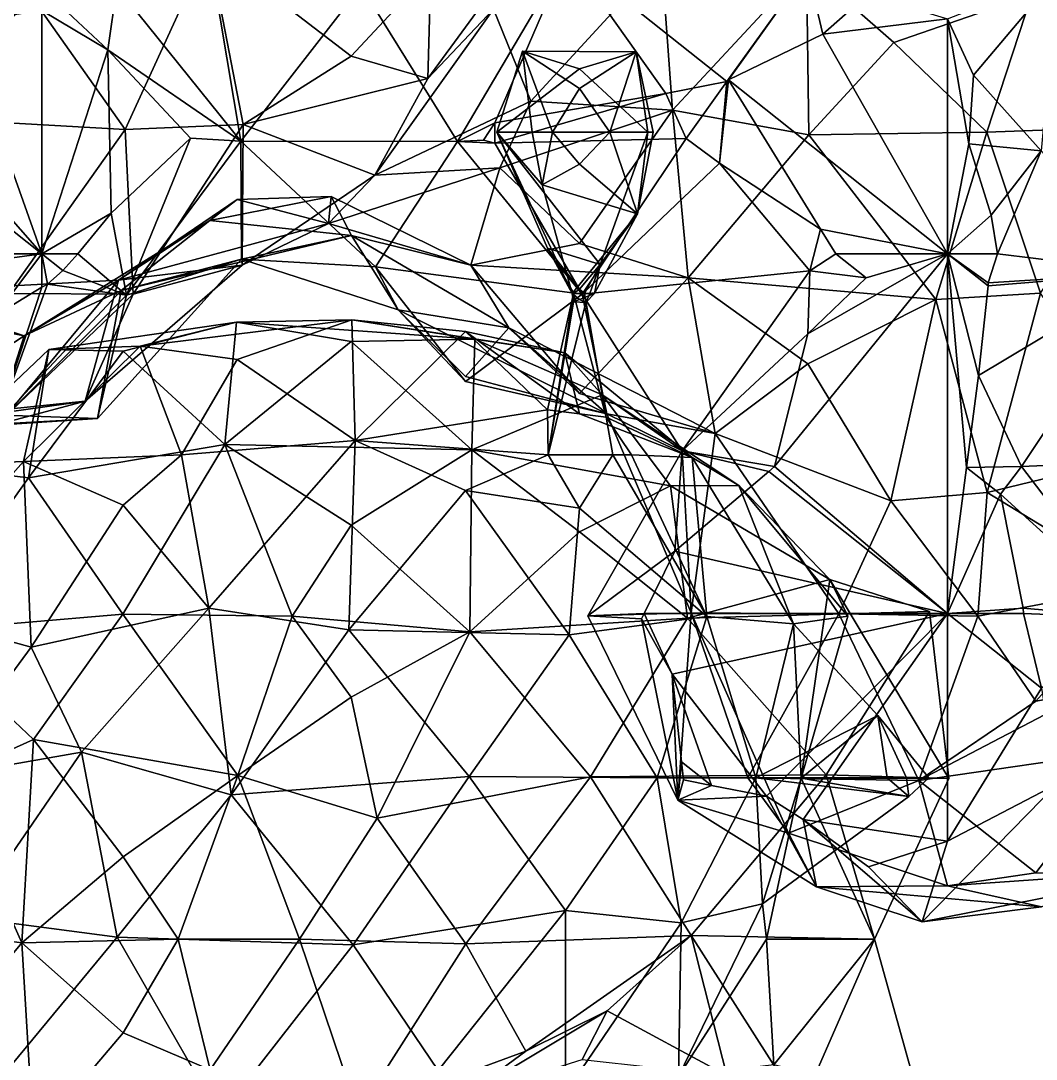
# Model space of a CAD drawing. Extents: x 290034 to 295698, y 4553723 to 4561693.
# Drawn here: x 294167.7 to 294279.8, y 4558982.8 to 4559097.4 of the extents above; entities that cross this region are included whole.
import ezdxf

# ---------------------------------------------------------------- set-up
doc = ezdxf.new("R2010")
doc.units = 0
doc.layers.add('Au_ppm_Pref_-_0_2', color=7, linetype='CONTINUOUS')

msp = doc.modelspace()

# ---------------------------------------------------------------- linework, layer by layer
at = {"layer": 'Au_ppm_Pref_-_0_2'}
for points in [[(294188.13, 4559106.89, 1907.71), (294191.96, 4559084.08, 1912.99), (294178.27, 4559101.13, 1912.19)], [(294191.96, 4559084.08, 1912.99), (294188.13, 4559106.89, 1907.71), (294205.26, 4559101.19, 1912.03)], [(294188.41, 4559105.53, 1871.77), (294169.02, 4559099.8, 1868.6), (294179.2, 4559085.39, 1870.85)], [(294188.41, 4559105.53, 1871.77), (294179.2, 4559085.39, 1870.85), (294192.22, 4559085.93, 1877.27)], [(294188.41, 4559105.53, 1871.77), (294192.22, 4559085.93, 1877.27), (294204.16, 4559093.47, 1873.68)], [(294188.41, 4559105.53, 1871.77), (294204.16, 4559093.47, 1873.68), (294212.95, 4559102.92, 1872.69)], [(294205.26, 4559101.19, 1912.03), (294228.04, 4559104.67, 1913.92), (294215.9, 4559084.05, 1913.99)], [(294220, 4559086.11, 1914.11), (294215.9, 4559084.05, 1913.99), (294228.04, 4559104.67, 1913.92)], [(294223.98, 4559088.5, 1883.17), (294238.41, 4559104.2, 1883.26), (294219.86, 4559098.66, 1879.88)], [(294220, 4559086.11, 1914.11), (294228.04, 4559104.67, 1913.92), (294238.89, 4559089.35, 1914.8)], [(294223.98, 4559088.5, 1883.17), (294239.61, 4559087.53, 1889.76), (294238.41, 4559104.2, 1883.26)], [(294238.89, 4559089.35, 1914.8), (294228.04, 4559104.67, 1913.92), (294245.61, 4559090.69, 1915.05)], [(294228.04, 4559104.67, 1913.92), (294254.55, 4559103.09, 1915.08), (294245.61, 4559090.69, 1915.05)], [(294254.42, 4559103.44, 1889.26), (294238.41, 4559104.2, 1883.26), (294239.61, 4559087.53, 1889.76)], [(294204.16, 4559093.47, 1873.68), (294212.59, 4559091, 1876.83), (294212.95, 4559102.92, 1872.69)], [(294212.59, 4559091, 1876.83), (294219.86, 4559098.66, 1879.88), (294221.34, 4559102.92, 1876.83)], [(294221.34, 4559102.92, 1876.83), (294212.95, 4559102.92, 1872.69), (294212.59, 4559091, 1876.83)], [(294254.42, 4559103.44, 1889.26), (294239.61, 4559087.53, 1889.76), (294254.69, 4559084.78, 1895.45)], [(294254.55, 4559103.09, 1915.08), (294245.81, 4559090.85, 1915.05), (294245.61, 4559090.69, 1915.05)], [(294254.55, 4559103.09, 1915.08), (294256.23, 4559095.9, 1915.62), (294245.81, 4559090.85, 1915.05)], [(294254.42, 4559103.44, 1889.26), (294264.08, 4559094.98, 1893.45), (294279.32, 4559100.27, 1891.27)], [(294254.42, 4559103.44, 1889.26), (294254.69, 4559084.78, 1895.45), (294264.08, 4559094.98, 1893.45)], [(294261.15, 4559100.28, 1915.91), (294256.23, 4559095.9, 1915.62), (294254.55, 4559103.09, 1915.08)], [(294279.32, 4559100.27, 1891.27), (294292.51, 4559085.75, 1890.81), (294299.9, 4559102.92, 1891.09)], [(294272.85, 4559091.37, 1916.55), (294270, 4559097.61, 1916.31), (294282.12, 4559102.35, 1914.28)], [(294280.33, 4559083.04, 1916.39), (294272.85, 4559091.37, 1916.55), (294282.12, 4559102.35, 1914.28)], [(294178.27, 4559101.13, 1912.19), (294177.26, 4559094.16, 1914.27), (294172.31, 4559098.82, 1914.24)], [(294177.26, 4559094.16, 1914.27), (294178.27, 4559101.13, 1912.19), (294191.96, 4559084.08, 1912.99)], [(294215.9, 4559084.05, 1913.99), (294191.96, 4559084.08, 1912.99), (294205.26, 4559101.19, 1912.03)], [(294153.89, 4559086.83, 1870.82), (294179.2, 4559085.39, 1870.85), (294169.02, 4559099.8, 1868.6)], [(294153.89, 4559086.83, 1870.82), (294169.02, 4559099.8, 1868.6), (294155.78, 4559098.82, 1864.43)], [(294270, 4559097.61, 1916.31), (294256.23, 4559095.9, 1915.62), (294261.15, 4559100.28, 1915.91)], [(294264.08, 4559094.98, 1893.45), (294274.33, 4559085.1, 1892.09), (294279.32, 4559100.27, 1891.27)], [(294279.32, 4559100.27, 1891.27), (294274.33, 4559085.1, 1892.09), (294292.51, 4559085.75, 1890.81)], [(294153.69, 4559098.07, 1912.33), (294170, 4559098.51, 1914.28), (294160.9, 4559097.19, 1914.57)], [(294170, 4559071.65, 1914.98), (294160.9, 4559097.19, 1914.57), (294170, 4559098.51, 1914.28)], [(294172.31, 4559098.82, 1914.24), (294177.26, 4559094.16, 1914.27), (294170, 4559098.51, 1914.28)], [(294177.26, 4559094.16, 1914.27), (294170, 4559071.65, 1914.98), (294170, 4559098.51, 1914.28)], [(294223.98, 4559088.5, 1883.17), (294219.86, 4559098.66, 1879.88), (294206.74, 4559080.33, 1882.33)], [(294219.86, 4559098.66, 1879.88), (294212.59, 4559091, 1876.83), (294206.74, 4559080.33, 1882.33)], [(294170, 4559071.65, 1914.98), (294153.71, 4559090.16, 1914.96), (294160.9, 4559097.19, 1914.57)], [(294270, 4559097.61, 1916.31), (294270, 4559071.65, 1916), (294256.23, 4559095.9, 1915.62)], [(294272.85, 4559091.37, 1916.55), (294272.36, 4559083.8, 1916.4), (294270, 4559097.61, 1916.31)], [(294272.36, 4559083.8, 1916.4), (294270, 4559071.65, 1916), (294270, 4559097.61, 1916.31)], [(294138.24, 4559096.86, 1915.22), (294170, 4559071.65, 1914.98), (294139.08, 4559071.65, 1916.28)], [(294170, 4559071.65, 1914.98), (294138.24, 4559096.86, 1915.22), (294153.71, 4559090.16, 1914.96)], [(294256.23, 4559095.9, 1915.62), (294270, 4559071.65, 1916), (294245.81, 4559090.85, 1915.05)], [(294254.69, 4559084.78, 1895.45), (294274.33, 4559085.1, 1892.09), (294264.08, 4559094.98, 1893.45)], [(294177.26, 4559094.16, 1914.27), (294177.63, 4559076.13, 1914.74), (294170, 4559071.65, 1914.98)], [(294177.26, 4559094.16, 1914.27), (294186.4, 4559084.44, 1914.37), (294177.63, 4559076.13, 1914.74)], [(294191.96, 4559084.08, 1912.99), (294186.4, 4559084.44, 1914.37), (294177.26, 4559094.16, 1914.27)], [(294223.06, 4559094.01, 1823.37), (294220.21, 4559085.1, 1819.06), (294229.36, 4559092.06, 1821.05)], [(294223.06, 4559094.01, 1823.37), (294224.14, 4559085.1, 1823.37), (294220.21, 4559085.1, 1819.06)], [(294223.06, 4559094.01, 1823.37), (294229.36, 4559089.91, 1824.98), (294226.37, 4559085.1, 1824.78)], [(294224.14, 4559085.1, 1823.37), (294223.06, 4559094.01, 1823.37), (294226.37, 4559085.1, 1824.78)], [(294223.06, 4559094.01, 1823.37), (294235.62, 4559093.94, 1823.37), (294229.36, 4559089.91, 1824.98)], [(294235.62, 4559093.94, 1823.37), (294223.06, 4559094.01, 1823.37), (294229.36, 4559092.06, 1821.05)], [(294232.7, 4559085.1, 1824.94), (294229.36, 4559089.91, 1824.98), (294235.62, 4559093.94, 1823.37)], [(294236.91, 4559085.1, 1819.82), (294235.62, 4559093.94, 1823.37), (294229.36, 4559092.06, 1821.05)], [(294232.7, 4559085.1, 1824.94), (294235.62, 4559093.94, 1823.37), (294237.49, 4559085.1, 1823.37)], [(294236.91, 4559085.1, 1819.82), (294237.49, 4559085.1, 1823.37), (294235.62, 4559093.94, 1823.37)], [(294204.16, 4559093.47, 1873.68), (294192.22, 4559085.93, 1877.27), (294212.59, 4559091, 1876.83)], [(294236.91, 4559085.1, 1819.82), (294229.36, 4559092.06, 1821.05), (294220.21, 4559085.1, 1819.06)], [(294272.85, 4559091.37, 1916.55), (294280.33, 4559083.04, 1916.39), (294272.36, 4559083.8, 1916.4)], [(294192.22, 4559085.93, 1877.27), (294206.74, 4559080.33, 1882.33), (294212.59, 4559091, 1876.83)], [(294238.89, 4559089.35, 1914.8), (294245.61, 4559090.69, 1915.05), (294241.12, 4559084.39, 1914.9)], [(294241.12, 4559084.39, 1914.9), (294245.61, 4559090.69, 1915.05), (294244.81, 4559081.67, 1915.04)], [(294245.61, 4559090.69, 1915.05), (294245.81, 4559090.85, 1915.05), (294244.81, 4559081.67, 1915.04)], [(294245.81, 4559090.85, 1915.05), (294255.97, 4559074.37, 1915.47), (294244.81, 4559081.67, 1915.04)], [(294245.81, 4559090.85, 1915.05), (294270, 4559071.65, 1916), (294255.97, 4559074.37, 1915.47)], [(294238.89, 4559089.35, 1914.8), (294241.12, 4559084.39, 1914.9), (294220, 4559083.88, 1914.11)], [(294238.89, 4559089.35, 1914.8), (294220, 4559083.88, 1914.11), (294220, 4559086.11, 1914.11)], [(294232.7, 4559085.1, 1824.94), (294226.37, 4559085.1, 1824.78), (294229.36, 4559089.91, 1824.98)], [(294223.98, 4559088.5, 1883.17), (294206.74, 4559080.33, 1882.33), (294220.56, 4559081.15, 1887.76)], [(294223.98, 4559088.5, 1883.17), (294220.56, 4559081.15, 1887.76), (294239.61, 4559087.53, 1889.76)], [(294179.2, 4559085.39, 1870.85), (294153.89, 4559086.83, 1870.82), (294166.35, 4559067.28, 1870.88)], [(294229.36, 4559072.79, 1890.54), (294239.61, 4559087.53, 1889.76), (294220.56, 4559081.15, 1887.76)], [(294241.37, 4559069.01, 1895.73), (294239.61, 4559087.53, 1889.76), (294229.36, 4559072.79, 1890.54)], [(294241.37, 4559069.01, 1895.73), (294254.69, 4559084.78, 1895.45), (294239.61, 4559087.53, 1889.76)], [(294180.07, 4559067.2, 1876.94), (294192.22, 4559085.93, 1877.27), (294179.2, 4559085.39, 1870.85)], [(294192.22, 4559085.93, 1877.27), (294180.07, 4559067.2, 1876.94), (294192.12, 4559070.41, 1883.1)], [(294192.22, 4559085.93, 1877.27), (294192.12, 4559070.41, 1883.1), (294206.74, 4559080.33, 1882.33)], [(294218.76, 4559084.19, 1914.11), (294215.9, 4559084.05, 1913.99), (294220, 4559086.11, 1914.11)], [(294220, 4559083.88, 1914.11), (294218.76, 4559084.19, 1914.11), (294220, 4559086.11, 1914.11)], [(294292.51, 4559085.75, 1890.81), (294274.33, 4559085.1, 1892.09), (294280.25, 4559067.31, 1890.03)], [(294180.07, 4559067.2, 1876.94), (294179.2, 4559085.39, 1870.85), (294166.35, 4559067.28, 1870.88)], [(294179.32, 4559067.1, 1912.48), (294177.63, 4559076.13, 1914.74), (294186.4, 4559084.44, 1914.37)], [(294179.32, 4559067.1, 1912.48), (294186.4, 4559084.44, 1914.37), (294191.96, 4559084.08, 1912.99)], [(294231.62, 4559070.48, 1817.43), (294236.91, 4559085.1, 1819.82), (294220.21, 4559085.1, 1819.06)], [(294231.62, 4559070.48, 1817.43), (294220.21, 4559085.1, 1819.06), (294225.83, 4559072.28, 1817.43)], [(294224.14, 4559085.1, 1823.37), (294225.25, 4559079.29, 1823.37), (294220.21, 4559085.1, 1819.06)], [(294220.21, 4559085.1, 1819.06), (294225.25, 4559079.29, 1823.37), (294228.53, 4559067.28, 1817.83)], [(294220.21, 4559085.1, 1819.06), (294228.53, 4559067.28, 1817.83), (294225.83, 4559072.28, 1817.43)], [(294225.25, 4559079.29, 1823.37), (294224.14, 4559085.1, 1823.37), (294226.37, 4559085.1, 1824.78)], [(294225.25, 4559079.29, 1823.37), (294226.37, 4559085.1, 1824.78), (294229.36, 4559081.55, 1824.56)], [(294232.7, 4559085.1, 1824.94), (294229.36, 4559081.55, 1824.56), (294226.37, 4559085.1, 1824.78)], [(294232.7, 4559085.1, 1824.94), (294235.75, 4559076.06, 1823.37), (294229.36, 4559081.55, 1824.56)], [(294231.62, 4559070.48, 1817.43), (294235.75, 4559076.06, 1823.37), (294236.91, 4559085.1, 1819.82)], [(294232.7, 4559085.1, 1824.94), (294237.49, 4559085.1, 1823.37), (294235.75, 4559076.06, 1823.37)], [(294236.91, 4559085.1, 1819.82), (294235.75, 4559076.06, 1823.37), (294237.49, 4559085.1, 1823.37)], [(294241.37, 4559069.01, 1895.73), (294268.7, 4559066.6, 1895.48), (294254.69, 4559084.78, 1895.45)], [(294254.69, 4559084.78, 1895.45), (294268.7, 4559066.6, 1895.48), (294274.33, 4559085.1, 1892.09)], [(294268.7, 4559066.6, 1895.48), (294280.25, 4559067.31, 1890.03), (294274.33, 4559085.1, 1892.09)], [(294179.32, 4559067.1, 1912.48), (294191.96, 4559084.08, 1912.99), (294192.05, 4559071.05, 1906.03)], [(294192.05, 4559071.05, 1906.03), (294191.96, 4559084.08, 1912.99), (294206.82, 4559070.24, 1910.23)], [(294191.96, 4559084.08, 1912.99), (294215.9, 4559084.05, 1913.99), (294206.82, 4559070.24, 1910.23)], [(294229.66, 4559067.21, 1912.39), (294206.82, 4559070.24, 1910.23), (294215.9, 4559084.05, 1913.99)], [(294215.9, 4559084.05, 1913.99), (294218.76, 4559084.19, 1914.11), (294220, 4559083.88, 1914.11)], [(294215.9, 4559084.05, 1913.99), (294220, 4559083.88, 1914.11), (294229.66, 4559067.21, 1912.39)], [(294220, 4559083.88, 1914.11), (294241.12, 4559084.39, 1914.9), (294229.66, 4559067.21, 1912.39)], [(294241.12, 4559084.39, 1914.9), (294244.81, 4559081.67, 1915.04), (294229.66, 4559067.21, 1912.39)], [(294274.8, 4559075.91, 1916.57), (294270, 4559071.65, 1916), (294272.36, 4559083.8, 1916.4)], [(294280.33, 4559083.04, 1916.39), (294274.8, 4559075.91, 1916.57), (294272.36, 4559083.8, 1916.4)], [(294275.51, 4559071.65, 1916.6), (294274.8, 4559075.91, 1916.57), (294280.33, 4559083.04, 1916.39)], [(294275.51, 4559071.65, 1916.6), (294280.33, 4559083.04, 1916.39), (294292.44, 4559069.61, 1916.26)], [(294201.64, 4559075.02, 1890.09), (294220.56, 4559081.15, 1887.76), (294206.74, 4559080.33, 1882.33)], [(294220.56, 4559081.15, 1887.76), (294201.64, 4559075.02, 1890.09), (294217.35, 4559070.41, 1894.54)], [(294217.35, 4559070.41, 1894.54), (294229.36, 4559072.79, 1890.54), (294220.56, 4559081.15, 1887.76)], [(294235.75, 4559076.06, 1823.37), (294225.25, 4559079.29, 1823.37), (294229.36, 4559081.55, 1824.56)], [(294244.81, 4559081.67, 1915.04), (294254.78, 4559069.79, 1915.06), (294229.66, 4559067.21, 1912.39)], [(294244.81, 4559081.67, 1915.04), (294255.97, 4559074.37, 1915.47), (294254.78, 4559069.79, 1915.06)], [(294192.12, 4559070.41, 1883.1), (294201.64, 4559075.02, 1890.09), (294206.74, 4559080.33, 1882.33)], [(294235.75, 4559076.06, 1823.37), (294228.53, 4559067.28, 1817.83), (294225.25, 4559079.29, 1823.37)], [(294178.45, 4559068.74, 1888.96), (294191.57, 4559077.64, 1891.19), (294201.64, 4559075.02, 1890.09)], [(294178.45, 4559068.74, 1888.96), (294188.52, 4559075.33, 1895.89), (294191.57, 4559077.64, 1891.19)], [(294188.52, 4559075.33, 1895.89), (294201.93, 4559077.97, 1895.97), (294191.57, 4559077.64, 1891.19)], [(294188.52, 4559075.33, 1895.89), (294204.18, 4559073.69, 1901.4), (294201.93, 4559077.97, 1895.97)], [(294191.57, 4559077.64, 1891.19), (294201.93, 4559077.97, 1895.97), (294201.64, 4559075.02, 1890.09)], [(294201.93, 4559077.97, 1895.97), (294217.35, 4559070.41, 1894.54), (294201.64, 4559075.02, 1890.09)], [(294217.35, 4559070.41, 1894.54), (294201.93, 4559077.97, 1895.97), (294204.18, 4559073.69, 1901.4)], [(294178.76, 4559067.6, 1900.46), (294188.52, 4559075.33, 1895.89), (294168.04, 4559062.6, 1894.47)], [(294178.45, 4559068.74, 1888.96), (294168.04, 4559062.6, 1894.47), (294188.52, 4559075.33, 1895.89)], [(294177.63, 4559076.13, 1914.74), (294173.95, 4559071.65, 1914.92), (294170, 4559071.65, 1914.98)], [(294179.32, 4559067.1, 1912.48), (294173.95, 4559071.65, 1914.92), (294177.63, 4559076.13, 1914.74)], [(294178.76, 4559067.6, 1900.46), (294204.18, 4559073.69, 1901.4), (294188.52, 4559075.33, 1895.89)], [(294235.75, 4559076.06, 1823.37), (294231.01, 4559067.28, 1818.21), (294228.53, 4559067.28, 1817.83)], [(294231.62, 4559070.48, 1817.43), (294231.01, 4559067.28, 1818.21), (294235.75, 4559076.06, 1823.37)], [(294275.51, 4559071.65, 1916.6), (294270, 4559071.65, 1916), (294274.8, 4559075.91, 1916.57)], [(294178.45, 4559068.74, 1888.96), (294201.64, 4559075.02, 1890.09), (294192.12, 4559070.41, 1883.1)], [(294255.97, 4559074.37, 1915.47), (294257.66, 4559071.65, 1915.54), (294254.78, 4559069.79, 1915.06)], [(294270, 4559071.65, 1916), (294257.66, 4559071.65, 1915.54), (294255.97, 4559074.37, 1915.47)], [(294178.76, 4559067.6, 1900.46), (294192.05, 4559071.05, 1906.03), (294204.18, 4559073.69, 1901.4)], [(294204.18, 4559073.69, 1901.4), (294192.05, 4559071.05, 1906.03), (294209.34, 4559065.49, 1905.55)], [(294217.35, 4559070.41, 1894.54), (294204.18, 4559073.69, 1901.4), (294221.57, 4559063.48, 1900.58)], [(294204.18, 4559073.69, 1901.4), (294209.34, 4559065.49, 1905.55), (294221.57, 4559063.48, 1900.58)], [(294241.37, 4559069.01, 1895.73), (294229.36, 4559072.79, 1890.54), (294217.35, 4559070.41, 1894.54)], [(294231.62, 4559070.48, 1817.43), (294225.83, 4559072.28, 1817.43), (294229.36, 4559067.77, 1817.27)], [(294228.53, 4559067.28, 1817.83), (294228.73, 4559067.28, 1817.43), (294225.83, 4559072.28, 1817.43)], [(294225.83, 4559072.28, 1817.43), (294228.73, 4559067.28, 1817.43), (294228.7, 4559067.28, 1817.12)], [(294225.83, 4559072.28, 1817.43), (294228.7, 4559067.28, 1817.12), (294229.36, 4559067.77, 1817.27)], [(294170, 4559071.65, 1914.98), (294142.84, 4559068.02, 1916.42), (294139.08, 4559071.65, 1916.28)], [(294170, 4559071.65, 1914.98), (294164.84, 4559064.86, 1915.75), (294142.84, 4559068.02, 1916.42)], [(294170, 4559071.65, 1914.98), (294170, 4559067.96, 1915.28), (294164.84, 4559064.86, 1915.75)], [(294170.61, 4559068.32, 1915.22), (294170, 4559071.65, 1914.98), (294172.31, 4559069.82, 1915.03)], [(294170, 4559067.96, 1915.28), (294170, 4559071.65, 1914.98), (294170.61, 4559068.32, 1915.22)], [(294172.31, 4559069.82, 1915.03), (294170, 4559071.65, 1914.98), (294173.95, 4559071.65, 1914.92)], [(294173.95, 4559071.65, 1914.92), (294179.32, 4559067.1, 1912.48), (294172.31, 4559069.82, 1915.03)], [(294178.76, 4559067.6, 1900.46), (294176.12, 4559053.49, 1906.52), (294192.05, 4559071.05, 1906.03)], [(294176.12, 4559053.49, 1906.52), (294179.32, 4559067.1, 1912.48), (294192.05, 4559071.05, 1906.03)], [(294209.34, 4559065.49, 1905.55), (294192.05, 4559071.05, 1906.03), (294206.82, 4559070.24, 1910.23)], [(294270, 4559071.65, 1916), (294250.89, 4559048.2, 1916.76), (294254.57, 4559062.83, 1915.98)], [(294270, 4559071.65, 1916), (294270, 4559031.97, 1918.49), (294250.89, 4559048.2, 1916.76)], [(294261.01, 4559069.02, 1915.83), (294270, 4559071.65, 1916), (294254.57, 4559062.83, 1915.98)], [(294257.66, 4559071.65, 1915.54), (294261.01, 4559069.02, 1915.83), (294254.78, 4559069.79, 1915.06)], [(294257.66, 4559071.65, 1915.54), (294270, 4559071.65, 1916), (294261.01, 4559069.02, 1915.83)], [(294273.4, 4559058.22, 1917.18), (294272.09, 4559048.06, 1917.69), (294270, 4559071.65, 1916)], [(294274.47, 4559068.11, 1916.67), (294273.4, 4559058.22, 1917.18), (294270, 4559071.65, 1916)], [(294272.09, 4559048.06, 1917.69), (294270, 4559031.97, 1918.49), (294270, 4559071.65, 1916)], [(294274.47, 4559068.44, 1916.65), (294274.47, 4559068.11, 1916.67), (294270, 4559071.65, 1916)], [(294275.51, 4559071.65, 1916.6), (294274.47, 4559068.44, 1916.65), (294270, 4559071.65, 1916)], [(294274.47, 4559068.44, 1916.65), (294275.51, 4559071.65, 1916.6), (294292.44, 4559069.61, 1916.26)], [(294172.31, 4559069.82, 1915.03), (294179.32, 4559067.1, 1912.48), (294170.61, 4559068.32, 1915.22)], [(294178.45, 4559068.74, 1888.96), (294192.12, 4559070.41, 1883.1), (294174.77, 4559055.4, 1882.77)], [(294192.12, 4559070.41, 1883.1), (294180.07, 4559067.2, 1876.94), (294174.77, 4559055.4, 1882.77)], [(294209.34, 4559065.49, 1905.55), (294206.82, 4559070.24, 1910.23), (294216.76, 4559057.56, 1909.77)], [(294216.76, 4559057.56, 1909.77), (294206.82, 4559070.24, 1910.23), (294229.66, 4559067.21, 1912.39)], [(294241.37, 4559069.01, 1895.73), (294217.35, 4559070.41, 1894.54), (294229.36, 4559056.23, 1896.9)], [(294217.35, 4559070.41, 1894.54), (294221.57, 4559063.48, 1900.58), (294229.36, 4559056.23, 1896.9)], [(294231.62, 4559070.48, 1817.43), (294229.36, 4559067.77, 1817.27), (294229.89, 4559067.28, 1817.19)], [(294229.66, 4559067.21, 1912.39), (294254.78, 4559069.79, 1915.06), (294240.7, 4559049.9, 1912.93)], [(294231.62, 4559070.48, 1817.43), (294229.89, 4559067.28, 1817.19), (294230.48, 4559067.28, 1817.43)], [(294231.62, 4559070.48, 1817.43), (294230.48, 4559067.28, 1817.43), (294231.01, 4559067.28, 1818.21)], [(294254.57, 4559062.83, 1915.98), (294240.7, 4559049.9, 1912.93), (294254.78, 4559069.79, 1915.06)], [(294254.57, 4559062.83, 1915.98), (294254.78, 4559069.79, 1915.06), (294261.01, 4559069.02, 1915.83)], [(294273.4, 4559058.22, 1917.18), (294274.47, 4559068.11, 1916.67), (294292.44, 4559069.61, 1916.26)], [(294273.4, 4559058.22, 1917.18), (294292.44, 4559069.61, 1916.26), (294278.16, 4559048.2, 1917.59)], [(294292.44, 4559069.61, 1916.26), (294274.47, 4559068.11, 1916.67), (294274.47, 4559068.44, 1916.65)], [(294278.16, 4559048.2, 1917.59), (294292.44, 4559069.61, 1916.26), (294293.33, 4559048.86, 1913.66)], [(294178.45, 4559068.74, 1888.96), (294153.53, 4559067.41, 1888.72), (294168.04, 4559062.6, 1894.47)], [(294178.45, 4559068.74, 1888.96), (294166.37, 4559054.22, 1887.12), (294153.53, 4559067.41, 1888.72)], [(294178.45, 4559068.74, 1888.96), (294174.77, 4559055.4, 1882.77), (294166.37, 4559054.22, 1887.12)], [(294241.37, 4559069.01, 1895.73), (294229.36, 4559056.23, 1896.9), (294244.33, 4559051.82, 1901.13)], [(294241.37, 4559069.01, 1895.73), (294244.33, 4559051.82, 1901.13), (294254.56, 4559059.5, 1897.99)], [(294241.37, 4559069.01, 1895.73), (294254.56, 4559059.5, 1897.99), (294268.7, 4559066.6, 1895.48)], [(294143.04, 4559067.64, 1894.74), (294153.77, 4559053.29, 1895.92), (294168.04, 4559062.6, 1894.47)], [(294143.04, 4559067.64, 1894.74), (294168.04, 4559062.6, 1894.47), (294153.53, 4559067.41, 1888.72)], [(294164.84, 4559064.86, 1915.75), (294170, 4559067.96, 1915.28), (294164.95, 4559052.73, 1912.04)], [(294178.76, 4559067.6, 1900.46), (294164.92, 4559052.84, 1901.03), (294176.12, 4559053.49, 1906.52)], [(294178.76, 4559067.6, 1900.46), (294168.04, 4559062.6, 1894.47), (294164.92, 4559052.84, 1901.03)], [(294170, 4559067.96, 1915.28), (294170.61, 4559068.32, 1915.22), (294164.95, 4559052.73, 1912.04)], [(294170.61, 4559068.32, 1915.22), (294179.32, 4559067.1, 1912.48), (294164.95, 4559052.73, 1912.04)], [(294180.07, 4559067.2, 1876.94), (294166.35, 4559067.28, 1870.88), (294164.95, 4559052.79, 1877.27)], [(294228.7, 4559067.28, 1817.12), (294225.9, 4559049.46, 1813.13), (294225.83, 4559054.45, 1811.49)], [(294228.7, 4559067.28, 1817.12), (294225.83, 4559054.45, 1811.49), (294232.3, 4559053.62, 1811.49)], [(294228.7, 4559067.28, 1817.12), (294228.71, 4559066.36, 1817.43), (294225.9, 4559049.46, 1813.13)], [(294231.01, 4559067.28, 1818.21), (294229.36, 4559066.62, 1817.65), (294228.53, 4559067.28, 1817.83)], [(294228.53, 4559067.28, 1817.83), (294229.36, 4559066.62, 1817.65), (294228.71, 4559066.36, 1817.43)], [(294228.53, 4559067.28, 1817.83), (294228.71, 4559066.36, 1817.43), (294228.73, 4559067.28, 1817.43)], [(294229.36, 4559067.77, 1817.27), (294228.7, 4559067.28, 1817.12), (294229.89, 4559067.28, 1817.19)], [(294228.73, 4559067.28, 1817.43), (294228.71, 4559066.36, 1817.43), (294228.7, 4559067.28, 1817.12)], [(294228.7, 4559067.28, 1817.12), (294232.3, 4559053.62, 1811.49), (294229.89, 4559067.28, 1817.19)], [(294231.01, 4559067.28, 1818.21), (294230.07, 4559066.29, 1817.43), (294229.36, 4559066.62, 1817.65)], [(294230.07, 4559066.29, 1817.43), (294229.89, 4559067.28, 1817.19), (294232.3, 4559053.62, 1811.49)], [(294230.07, 4559066.29, 1817.43), (294230.48, 4559067.28, 1817.43), (294229.89, 4559067.28, 1817.19)], [(294231.01, 4559067.28, 1818.21), (294230.48, 4559067.28, 1817.43), (294230.07, 4559066.29, 1817.43)], [(294268.7, 4559066.6, 1895.48), (294274.36, 4559045.32, 1893.2), (294280.25, 4559067.31, 1890.03)], [(294292.29, 4559049.65, 1889.07), (294280.25, 4559067.31, 1890.03), (294274.36, 4559045.32, 1893.2)], [(294174.77, 4559055.4, 1882.77), (294180.07, 4559067.2, 1876.94), (294164.95, 4559052.79, 1877.27)], [(294164.95, 4559052.73, 1912.04), (294179.32, 4559067.1, 1912.48), (294176.12, 4559053.49, 1906.52)], [(294232.38, 4559053.99, 1905.99), (294216.76, 4559057.56, 1909.77), (294229.66, 4559067.21, 1912.39)], [(294230.07, 4559066.29, 1817.43), (294225.9, 4559049.46, 1813.13), (294228.71, 4559066.36, 1817.43)], [(294230.07, 4559066.29, 1817.43), (294233.05, 4559049.46, 1813.23), (294225.9, 4559049.46, 1813.13)], [(294230.07, 4559066.29, 1817.43), (294228.71, 4559066.36, 1817.43), (294229.36, 4559066.62, 1817.65)], [(294240.7, 4559049.9, 1912.93), (294232.38, 4559053.99, 1905.99), (294229.66, 4559067.21, 1912.39)], [(294230.07, 4559066.29, 1817.43), (294232.3, 4559053.62, 1811.49), (294233.05, 4559049.46, 1813.23)], [(294268.7, 4559066.6, 1895.48), (294254.56, 4559059.5, 1897.99), (294263.73, 4559044.4, 1899.07)], [(294268.7, 4559066.6, 1895.48), (294263.73, 4559044.4, 1899.07), (294274.36, 4559045.32, 1893.2)], [(294209.34, 4559065.49, 1905.55), (294216.76, 4559058.12, 1903.47), (294221.57, 4559063.48, 1900.58)], [(294232.38, 4559053.99, 1905.99), (294209.34, 4559065.49, 1905.55), (294216.76, 4559057.56, 1909.77)], [(294209.34, 4559065.49, 1905.55), (294232.38, 4559053.99, 1905.99), (294216.76, 4559058.12, 1903.47)], [(294170.75, 4559061.09, 1799.62), (294191.48, 4559064.13, 1799.12), (294180.83, 4559061.48, 1804.5)], [(294191.48, 4559064.13, 1799.12), (294170.75, 4559061.09, 1799.62), (294178.97, 4559060.93, 1795.79)], [(294178.97, 4559060.93, 1795.79), (294190.19, 4559050.62, 1793.04), (294191.48, 4559064.13, 1799.12)], [(294191.57, 4559060.01, 1809.07), (294180.83, 4559061.48, 1804.5), (294204.23, 4559064.37, 1805.97)], [(294204.23, 4559064.37, 1805.97), (294180.83, 4559061.48, 1804.5), (294191.48, 4559064.13, 1799.12)], [(294191.48, 4559064.13, 1799.12), (294190.19, 4559050.62, 1793.04), (294204.16, 4559061.97, 1795.45)], [(294204.23, 4559064.37, 1805.97), (294191.48, 4559064.13, 1799.12), (294217.81, 4559062.23, 1800.07)], [(294217.81, 4559062.23, 1800.07), (294191.48, 4559064.13, 1799.12), (294204.16, 4559061.97, 1795.45)], [(294204.23, 4559064.37, 1805.97), (294204.59, 4559051.06, 1812.32), (294191.57, 4559060.01, 1809.07)], [(294216.76, 4559063.1, 1810.1), (294204.59, 4559051.06, 1812.32), (294204.23, 4559064.37, 1805.97)], [(294216.76, 4559063.1, 1810.1), (294204.23, 4559064.37, 1805.97), (294227.74, 4559060.73, 1804.14)], [(294227.74, 4559060.73, 1804.14), (294204.23, 4559064.37, 1805.97), (294217.81, 4559062.23, 1800.07)], [(294225.83, 4559054.45, 1811.49), (294204.59, 4559051.06, 1812.32), (294216.76, 4559063.1, 1810.1)], [(294232.38, 4559053.99, 1905.99), (294221.57, 4559063.48, 1900.58), (294216.76, 4559058.12, 1903.47)], [(294229.36, 4559054.01, 1809.98), (294225.83, 4559054.45, 1811.49), (294216.76, 4559063.1, 1810.1)], [(294229.36, 4559054.01, 1809.98), (294216.76, 4559063.1, 1810.1), (294227.74, 4559060.73, 1804.14)], [(294244.33, 4559051.82, 1901.13), (294221.57, 4559063.48, 1900.58), (294232.38, 4559053.99, 1905.99)], [(294221.57, 4559063.48, 1900.58), (294244.33, 4559051.82, 1901.13), (294229.36, 4559056.23, 1896.9)], [(294250.89, 4559048.2, 1916.76), (294240.7, 4559049.9, 1912.93), (294254.57, 4559062.83, 1915.98)], [(294153.77, 4559053.29, 1895.92), (294164.92, 4559052.84, 1901.03), (294168.04, 4559062.6, 1894.47)], [(294190.19, 4559050.62, 1793.04), (294217.46, 4559050.01, 1793.52), (294204.16, 4559061.97, 1795.45)], [(294204.16, 4559061.97, 1795.45), (294217.46, 4559050.01, 1793.52), (294217.81, 4559062.23, 1800.07)], [(294217.81, 4559062.23, 1800.07), (294217.46, 4559050.01, 1793.52), (294231.86, 4559056.08, 1798.59)], [(294217.81, 4559062.23, 1800.07), (294231.86, 4559056.08, 1798.59), (294227.74, 4559060.73, 1804.14)], [(294167.97, 4559048.72, 1805.15), (294157.26, 4559048.31, 1799.62), (294170.75, 4559061.09, 1799.62)], [(294157.26, 4559048.31, 1799.62), (294168.51, 4559046.92, 1794.35), (294170.75, 4559061.09, 1799.62)], [(294185.4, 4559049.46, 1808.46), (294167.97, 4559048.72, 1805.15), (294180.83, 4559061.48, 1804.5)], [(294167.97, 4559048.72, 1805.15), (294170.75, 4559061.09, 1799.62), (294180.83, 4559061.48, 1804.5)], [(294170.75, 4559061.09, 1799.62), (294168.51, 4559046.92, 1794.35), (294178.97, 4559060.93, 1795.79)], [(294168.51, 4559046.92, 1794.35), (294190.19, 4559050.62, 1793.04), (294178.97, 4559060.93, 1795.79)], [(294191.57, 4559060.01, 1809.07), (294185.4, 4559049.46, 1808.46), (294180.83, 4559061.48, 1804.5)], [(294241.8, 4559049.18, 1805.65), (294229.36, 4559054.01, 1809.98), (294227.74, 4559060.73, 1804.14)], [(294241.8, 4559049.18, 1805.65), (294227.74, 4559060.73, 1804.14), (294231.86, 4559056.08, 1798.59)], [(294191.57, 4559060.01, 1809.07), (294204.59, 4559051.06, 1812.32), (294185.4, 4559049.46, 1808.46)], [(294244.33, 4559051.82, 1901.13), (294263.73, 4559044.4, 1899.07), (294254.56, 4559059.5, 1897.99)], [(294278.16, 4559048.2, 1917.59), (294272.09, 4559048.06, 1917.69), (294273.4, 4559058.22, 1917.18)], [(294231.86, 4559056.08, 1798.59), (294217.46, 4559050.01, 1793.52), (294239.41, 4559046.05, 1794.92)], [(294241.8, 4559049.18, 1805.65), (294231.86, 4559056.08, 1798.59), (294246.95, 4559046.09, 1799.62)], [(294246.95, 4559046.09, 1799.62), (294231.86, 4559056.08, 1798.59), (294239.41, 4559046.05, 1794.92)], [(294166.37, 4559054.22, 1887.12), (294174.77, 4559055.4, 1882.77), (294154.87, 4559053.35, 1881.99)], [(294154.87, 4559053.35, 1881.99), (294174.77, 4559055.4, 1882.77), (294164.95, 4559052.79, 1877.27)], [(294164.92, 4559052.84, 1901.03), (294153.34, 4559054.29, 1906.53), (294176.12, 4559053.49, 1906.52)], [(294176.12, 4559053.49, 1906.52), (294153.34, 4559054.29, 1906.53), (294164.95, 4559052.73, 1912.04)], [(294225.83, 4559054.45, 1811.49), (294225.9, 4559049.46, 1813.13), (294204.59, 4559051.06, 1812.32)], [(294232.3, 4559053.62, 1811.49), (294225.83, 4559054.45, 1811.49), (294229.36, 4559054.01, 1809.98)], [(294232.3, 4559053.62, 1811.49), (294229.36, 4559054.01, 1809.98), (294241.8, 4559049.18, 1805.65)], [(294233.05, 4559049.46, 1813.23), (294232.3, 4559053.62, 1811.49), (294235.1, 4559049.46, 1811.49)], [(294235.1, 4559049.46, 1811.49), (294232.3, 4559053.62, 1811.49), (294241.8, 4559049.18, 1805.65)], [(294244.33, 4559051.82, 1901.13), (294232.38, 4559053.99, 1905.99), (294241.69, 4559032.03, 1906.24)], [(294241.69, 4559032.03, 1906.24), (294232.38, 4559053.99, 1905.99), (294240.7, 4559049.9, 1912.93)], [(294244.33, 4559051.82, 1901.13), (294241.69, 4559032.03, 1906.24), (294258, 4559031.91, 1902.22)], [(294244.33, 4559051.82, 1901.13), (294258, 4559031.91, 1902.22), (294263.73, 4559044.4, 1899.07)], [(294178.93, 4559031.87, 1791.02), (294190.19, 4559050.62, 1793.04), (294168.51, 4559046.92, 1794.35)], [(294197.62, 4559031.65, 1790.59), (294190.19, 4559050.62, 1793.04), (294178.93, 4559031.87, 1791.02)], [(294204.59, 4559051.06, 1812.32), (294188.44, 4559032.56, 1812.64), (294185.4, 4559049.46, 1808.46)], [(294203.89, 4559030.16, 1815.22), (294188.44, 4559032.56, 1812.64), (294204.59, 4559051.06, 1812.32)], [(294197.62, 4559031.65, 1790.59), (294204.16, 4559041.71, 1790.32), (294190.19, 4559050.62, 1793.04)], [(294204.16, 4559041.71, 1790.32), (294217.46, 4559050.01, 1793.52), (294190.19, 4559050.62, 1793.04)], [(294203.89, 4559030.16, 1815.22), (294204.59, 4559051.06, 1812.32), (294216.76, 4559045.52, 1816.12)], [(294225.9, 4559049.46, 1813.13), (294216.76, 4559045.52, 1816.12), (294204.59, 4559051.06, 1812.32)], [(294185.4, 4559049.46, 1808.46), (294178.97, 4559043.91, 1809.64), (294167.97, 4559048.72, 1805.15)], [(294188.44, 4559032.56, 1812.64), (294178.97, 4559043.91, 1809.64), (294185.4, 4559049.46, 1808.46)], [(294204.16, 4559041.71, 1790.32), (294217.24, 4559029.93, 1789.83), (294217.46, 4559050.01, 1793.52)], [(294229.36, 4559043.57, 1813.46), (294216.76, 4559045.52, 1816.12), (294225.9, 4559049.46, 1813.13)], [(294217.24, 4559029.93, 1789.83), (294229.36, 4559040.99, 1790.56), (294217.46, 4559050.01, 1793.52)], [(294229.36, 4559040.99, 1790.56), (294239.41, 4559046.05, 1794.92), (294217.46, 4559050.01, 1793.52)], [(294233.05, 4559049.46, 1813.23), (294229.36, 4559043.57, 1813.46), (294225.9, 4559049.46, 1813.13)], [(294233.05, 4559049.46, 1813.23), (294243.4, 4559031.63, 1811.62), (294229.36, 4559043.57, 1813.46)], [(294230.28, 4559031.71, 1912.21), (294240.7, 4559049.9, 1912.93), (294239.9, 4559038.83, 1916.65)], [(294230.28, 4559031.71, 1912.21), (294241.69, 4559032.03, 1906.24), (294240.7, 4559049.9, 1912.93)], [(294233.05, 4559049.46, 1813.23), (294235.1, 4559049.46, 1811.49), (294243.4, 4559031.63, 1811.62)], [(294241.8, 4559049.18, 1805.65), (294243.4, 4559031.63, 1811.62), (294235.1, 4559049.46, 1811.49)], [(294240.7, 4559049.9, 1912.93), (294250.27, 4559047.62, 1916.78), (294239.9, 4559038.83, 1916.65)], [(294240.7, 4559049.9, 1912.93), (294250.89, 4559048.2, 1916.76), (294250.27, 4559047.62, 1916.78)], [(294252.99, 4559030.82, 1805.28), (294243.4, 4559031.63, 1811.62), (294241.8, 4559049.18, 1805.65)], [(294252.99, 4559030.82, 1805.28), (294241.8, 4559049.18, 1805.65), (294246.95, 4559046.09, 1799.62)], [(294292.29, 4559049.65, 1889.07), (294274.36, 4559045.32, 1893.2), (294291.22, 4559035.05, 1895.21)], [(294168.79, 4559028.23, 1809.21), (294153.48, 4559032.49, 1805.39), (294167.97, 4559048.72, 1805.15)], [(294167.97, 4559048.72, 1805.15), (294153.48, 4559032.49, 1805.39), (294157.26, 4559048.31, 1799.62)], [(294157.26, 4559048.31, 1799.62), (294156.42, 4559029.96, 1794.04), (294168.51, 4559046.92, 1794.35)], [(294178.97, 4559043.91, 1809.64), (294168.79, 4559028.23, 1809.21), (294167.97, 4559048.72, 1805.15)], [(294250.89, 4559048.2, 1916.76), (294270, 4559031.97, 1918.49), (294250.27, 4559047.62, 1916.78)], [(294275.84, 4559045.14, 1918.25), (294270, 4559031.97, 1918.49), (294272.09, 4559048.06, 1917.69)], [(294272.09, 4559048.06, 1917.69), (294278.16, 4559048.2, 1917.59), (294275.84, 4559045.14, 1918.25)], [(294278.16, 4559048.2, 1917.59), (294290.94, 4559031.46, 1917.69), (294275.84, 4559045.14, 1918.25)], [(294278.16, 4559048.2, 1917.59), (294293.33, 4559048.86, 1913.66), (294290.94, 4559031.46, 1917.69)], [(294168.51, 4559046.92, 1794.35), (294156.42, 4559029.96, 1794.04), (294178.93, 4559031.87, 1791.02)], [(294250.27, 4559047.62, 1916.78), (294270, 4559031.97, 1918.49), (294239.9, 4559038.83, 1916.65)], [(294203.89, 4559030.16, 1815.22), (294216.76, 4559045.52, 1816.12), (294228.23, 4559029.6, 1816.22)], [(294229.36, 4559043.57, 1813.46), (294228.23, 4559029.6, 1816.22), (294216.76, 4559045.52, 1816.12)], [(294229.36, 4559040.99, 1790.56), (294241.28, 4559031.43, 1787.61), (294239.41, 4559046.05, 1794.92)], [(294239.41, 4559046.05, 1794.92), (294257.01, 4559035.72, 1794.07), (294246.95, 4559046.09, 1799.62)], [(294241.28, 4559031.43, 1787.61), (294257.01, 4559035.72, 1794.07), (294239.41, 4559046.05, 1794.92)], [(294252.99, 4559030.82, 1805.28), (294246.95, 4559046.09, 1799.62), (294258.97, 4559031.65, 1799.62)], [(294258.97, 4559031.65, 1799.62), (294246.95, 4559046.09, 1799.62), (294257.01, 4559035.72, 1794.07)], [(294273.33, 4559031.65, 1897.55), (294263.73, 4559044.4, 1899.07), (294258, 4559031.91, 1902.22)], [(294263.73, 4559044.4, 1899.07), (294273.33, 4559031.65, 1897.55), (294274.36, 4559045.32, 1893.2)], [(294278.36, 4559032.54, 1919.29), (294270, 4559031.97, 1918.49), (294275.84, 4559045.14, 1918.25)], [(294274.36, 4559045.32, 1893.2), (294273.33, 4559031.65, 1897.55), (294291.22, 4559035.05, 1895.21)], [(294275.84, 4559045.14, 1918.25), (294290.94, 4559031.46, 1917.69), (294278.36, 4559032.54, 1919.29)], [(294178.97, 4559043.91, 1809.64), (294188.44, 4559032.56, 1812.64), (294168.79, 4559028.23, 1809.21)], [(294243.4, 4559031.63, 1811.62), (294228.23, 4559029.6, 1816.22), (294229.36, 4559043.57, 1813.46)], [(294197.62, 4559031.65, 1790.59), (294217.24, 4559029.93, 1789.83), (294204.16, 4559041.71, 1790.32)], [(294217.24, 4559029.93, 1789.83), (294241.28, 4559031.43, 1787.61), (294229.36, 4559040.99, 1790.56)], [(294230.28, 4559031.71, 1912.21), (294239.9, 4559038.83, 1916.65), (294236.51, 4559031.97, 1916.79)], [(294270, 4559031.97, 1918.49), (294236.51, 4559031.97, 1916.79), (294239.9, 4559038.83, 1916.65)], [(294268.01, 4559032.2, 1787.65), (294257.01, 4559035.72, 1794.07), (294241.28, 4559031.43, 1787.61)], [(294253.82, 4559013.8, 1798.76), (294257.01, 4559035.72, 1794.07), (294270.13, 4559013.76, 1793.96)], [(294253.82, 4559013.8, 1798.76), (294258.97, 4559031.65, 1799.62), (294257.01, 4559035.72, 1794.07)], [(294268.01, 4559032.2, 1787.65), (294270.13, 4559013.76, 1793.96), (294257.01, 4559035.72, 1794.07)], [(294273.33, 4559031.65, 1897.55), (294279.76, 4559022.28, 1897.46), (294291.22, 4559035.05, 1895.21)], [(294285.63, 4559023.34, 1900.58), (294291.22, 4559035.05, 1895.21), (294279.76, 4559022.28, 1897.46)], [(294168.79, 4559028.23, 1809.21), (294158.16, 4559013.83, 1809.42), (294153.48, 4559032.49, 1805.39)], [(294156.42, 4559029.96, 1794.04), (294169.07, 4559018.06, 1790.99), (294178.93, 4559031.87, 1791.02)], [(294174.38, 4559016.65, 1812.22), (294168.79, 4559028.23, 1809.21), (294188.44, 4559032.56, 1812.64)], [(294169.07, 4559018.06, 1790.99), (294191.61, 4559014.09, 1791.59), (294178.93, 4559031.87, 1791.02)], [(294190.88, 4559011.95, 1815.22), (294174.38, 4559016.65, 1812.22), (294188.44, 4559032.56, 1812.64)], [(294191.61, 4559014.09, 1791.59), (294197.62, 4559031.65, 1790.59), (294178.93, 4559031.87, 1791.02)], [(294203.89, 4559030.16, 1815.22), (294190.88, 4559011.95, 1815.22), (294188.44, 4559032.56, 1812.64)], [(294240.22, 4559011.36, 1912.56), (294241.69, 4559032.03, 1906.24), (294230.28, 4559031.71, 1912.21)], [(294230.28, 4559031.71, 1912.21), (294236.51, 4559031.97, 1916.79), (294236.21, 4559031.36, 1916.8)], [(294240.22, 4559011.36, 1912.56), (294230.28, 4559031.71, 1912.21), (294236.21, 4559031.36, 1916.8)], [(294236.21, 4559031.36, 1916.8), (294236.51, 4559031.97, 1916.79), (294239.6, 4559025.25, 1917.23)], [(294239.6, 4559025.25, 1917.23), (294236.51, 4559031.97, 1916.79), (294270, 4559031.97, 1918.49)], [(294250.02, 4559011.81, 1918.32), (294239.6, 4559025.25, 1917.23), (294270, 4559031.97, 1918.49)], [(294241.69, 4559032.03, 1906.24), (294240.22, 4559011.36, 1912.56), (294252.42, 4559007.72, 1906.58)], [(294268.01, 4559032.2, 1787.65), (294241.28, 4559031.43, 1787.61), (294256.59, 4559014.15, 1786.85)], [(294252.42, 4559007.72, 1906.58), (294247.93, 4559013.83, 1903.4), (294241.69, 4559032.03, 1906.24)], [(294258, 4559031.91, 1902.22), (294241.69, 4559032.03, 1906.24), (294247.93, 4559013.83, 1903.4)], [(294247.93, 4559013.83, 1903.4), (294266.81, 4559013.54, 1900.19), (294258, 4559031.91, 1902.22)], [(294250.02, 4559011.81, 1918.32), (294270, 4559031.97, 1918.49), (294254.06, 4559009.22, 1918.63)], [(294254.06, 4559009.22, 1918.63), (294270, 4559031.97, 1918.49), (294270, 4559006.84, 1919.54)], [(294256.59, 4559014.15, 1786.85), (294270.13, 4559013.76, 1793.96), (294268.01, 4559032.2, 1787.65)], [(294258, 4559031.91, 1902.22), (294266.81, 4559013.54, 1900.19), (294273.33, 4559031.65, 1897.55)], [(294278.4, 4559031.97, 1919.33), (294270, 4559031.97, 1918.49), (294278.36, 4559032.54, 1919.29)], [(294270, 4559006.84, 1919.54), (294270, 4559031.97, 1918.49), (294280.39, 4559023.72, 1919.73)], [(294270, 4559031.97, 1918.49), (294278.4, 4559031.97, 1919.33), (294280.39, 4559023.72, 1919.73)], [(294278.4, 4559031.97, 1919.33), (294278.36, 4559032.54, 1919.29), (294290.94, 4559031.46, 1917.69)], [(294290.94, 4559031.46, 1917.69), (294280.39, 4559023.72, 1919.73), (294278.4, 4559031.97, 1919.33)], [(294204.16, 4559022.74, 1790.71), (294197.62, 4559031.65, 1790.59), (294191.61, 4559014.09, 1791.59)], [(294204.16, 4559022.74, 1790.71), (294217.24, 4559029.93, 1789.83), (294197.62, 4559031.65, 1790.59)], [(294230.57, 4559013.92, 1788.02), (294241.28, 4559031.43, 1787.61), (294217.24, 4559029.93, 1789.83)], [(294237.93, 4559013.83, 1815.53), (294228.23, 4559029.6, 1816.22), (294243.4, 4559031.63, 1811.62)], [(294230.57, 4559013.92, 1788.02), (294256.59, 4559014.15, 1786.85), (294241.28, 4559031.43, 1787.61)], [(294240.22, 4559011.36, 1912.56), (294236.21, 4559031.36, 1916.8), (294239.6, 4559025.25, 1917.23)], [(294237.93, 4559013.83, 1815.53), (294243.4, 4559031.63, 1811.62), (294248.81, 4559013.83, 1810.34)], [(294252.99, 4559030.82, 1805.28), (294248.81, 4559013.83, 1810.34), (294243.4, 4559031.63, 1811.62)], [(294262.3, 4559020.7, 1805.55), (294248.81, 4559013.83, 1810.34), (294252.99, 4559030.82, 1805.28)], [(294253.82, 4559013.8, 1798.76), (294252.99, 4559030.82, 1805.28), (294258.97, 4559031.65, 1799.62)], [(294253.82, 4559013.8, 1798.76), (294262.3, 4559020.7, 1805.55), (294252.99, 4559030.82, 1805.28)], [(294273.33, 4559031.65, 1897.55), (294266.81, 4559013.54, 1900.19), (294279.76, 4559022.28, 1897.46)], [(294159.65, 4559013.83, 1790.51), (294169.07, 4559018.06, 1790.99), (294156.42, 4559029.96, 1794.04)], [(294203.89, 4559030.16, 1815.22), (294217.16, 4559013.96, 1816.5), (294190.88, 4559011.95, 1815.22)], [(294203.89, 4559030.16, 1815.22), (294228.23, 4559029.6, 1816.22), (294217.16, 4559013.96, 1816.5)], [(294204.16, 4559022.74, 1790.71), (294207.02, 4559009.38, 1790.57), (294217.24, 4559029.93, 1789.83)], [(294207.02, 4559009.38, 1790.57), (294230.57, 4559013.92, 1788.02), (294217.24, 4559029.93, 1789.83)], [(294237.93, 4559013.83, 1815.53), (294217.16, 4559013.96, 1816.5), (294228.23, 4559029.6, 1816.22)], [(294168.79, 4559028.23, 1809.21), (294174.38, 4559016.65, 1812.22), (294158.16, 4559013.83, 1809.42)], [(294240.62, 4559015.6, 1917.68), (294239.6, 4559025.25, 1917.23), (294243.93, 4559012.97, 1917.96)], [(294243.93, 4559012.97, 1917.96), (294239.6, 4559025.25, 1917.23), (294250.02, 4559011.81, 1918.32)], [(294240.22, 4559011.36, 1912.56), (294239.6, 4559025.25, 1917.23), (294240.62, 4559015.6, 1917.68)], [(294282.06, 4559013.11, 1920.32), (294270, 4559006.84, 1919.54), (294280.39, 4559023.72, 1919.73)], [(294207.02, 4559009.38, 1790.57), (294204.16, 4559022.74, 1790.71), (294191.61, 4559014.09, 1791.59)], [(294266.81, 4559013.54, 1900.19), (294290.12, 4559016.91, 1902.67), (294285.63, 4559023.34, 1900.58)], [(294279.76, 4559022.28, 1897.46), (294266.81, 4559013.54, 1900.19), (294285.63, 4559023.34, 1900.58)], [(294262.3, 4559020.7, 1805.55), (294265.45, 4559013.83, 1806.36), (294248.81, 4559013.83, 1810.34)], [(294253.82, 4559013.8, 1798.76), (294263.33, 4559013.83, 1803.75), (294262.3, 4559020.7, 1805.55)], [(294263.33, 4559013.83, 1803.75), (294267.95, 4559013.83, 1805.42), (294262.3, 4559020.7, 1805.55)], [(294262.3, 4559020.7, 1805.55), (294267.95, 4559013.83, 1805.42), (294265.45, 4559013.83, 1806.36)], [(294167.79, 4558995.62, 1790.18), (294169.07, 4559018.06, 1790.99), (294159.65, 4559013.83, 1790.51)], [(294167.79, 4558995.62, 1790.18), (294178.97, 4559005.12, 1790.64), (294169.07, 4559018.06, 1790.99)], [(294178.97, 4559005.12, 1790.64), (294191.61, 4559014.09, 1791.59), (294169.07, 4559018.06, 1790.99)], [(294290.12, 4559016.91, 1902.67), (294266.81, 4559013.54, 1900.19), (294279.76, 4559003.34, 1903.03)], [(294287.34, 4559003.11, 1906.52), (294290.12, 4559016.91, 1902.67), (294279.76, 4559003.34, 1903.03)], [(294161.83, 4558998.42, 1812.17), (294158.16, 4559013.83, 1809.42), (294174.38, 4559016.65, 1812.22)], [(294178.31, 4558996.24, 1815.52), (294161.83, 4558998.42, 1812.17), (294174.38, 4559016.65, 1812.22)], [(294178.31, 4558996.24, 1815.52), (294174.38, 4559016.65, 1812.22), (294190.88, 4559011.95, 1815.22)], [(294240.84, 4559013.61, 1917.89), (294240.22, 4559011.36, 1912.56), (294240.62, 4559015.6, 1917.68)], [(294243.93, 4559012.97, 1917.96), (294240.84, 4559013.61, 1917.89), (294240.62, 4559015.6, 1917.68)], [(294167.79, 4558995.62, 1790.18), (294159.65, 4559013.83, 1790.51), (294151.19, 4558997.82, 1791.68)], [(294185.04, 4558996.01, 1790.81), (294191.61, 4559014.09, 1791.59), (294178.97, 4559005.12, 1790.64)], [(294198.42, 4558996.01, 1790.97), (294191.61, 4559014.09, 1791.59), (294185.04, 4558996.01, 1790.81)], [(294204.37, 4558995.38, 1816.38), (294190.88, 4559011.95, 1815.22), (294217.16, 4559013.96, 1816.5)], [(294207.02, 4559009.38, 1790.57), (294191.61, 4559014.09, 1791.59), (294198.42, 4558996.01, 1790.97)], [(294204.37, 4558995.38, 1816.38), (294217.16, 4559013.96, 1816.5), (294227.8, 4558999.2, 1815.63)], [(294207.02, 4559009.38, 1790.57), (294216.82, 4558995.51, 1789.87), (294230.57, 4559013.92, 1788.02)], [(294230.57, 4559013.92, 1788.02), (294216.82, 4558995.51, 1789.87), (294241.67, 4558996.41, 1787.59)], [(294237.93, 4559013.83, 1815.53), (294227.8, 4558999.2, 1815.63), (294217.16, 4559013.96, 1816.5)], [(294237.93, 4559013.83, 1815.53), (294240.58, 4558997.82, 1810.99), (294227.8, 4558999.2, 1815.63)], [(294256.59, 4559014.15, 1786.85), (294230.57, 4559013.92, 1788.02), (294241.67, 4558996.41, 1787.59)], [(294237.93, 4559013.83, 1815.53), (294248.81, 4559013.83, 1810.34), (294240.58, 4558997.82, 1810.99)], [(294243.93, 4559012.97, 1917.96), (294240.22, 4559011.36, 1912.56), (294240.84, 4559013.61, 1917.89)], [(294249.56, 4558999.91, 1805.55), (294240.58, 4558997.82, 1810.99), (294248.81, 4559013.83, 1810.34)], [(294256.59, 4559014.15, 1786.85), (294241.67, 4558996.41, 1787.59), (294261.93, 4558996.01, 1794.07)], [(294252.42, 4559007.72, 1906.58), (294266.81, 4559013.54, 1900.19), (294247.93, 4559013.83, 1903.4)], [(294265.72, 4559011.78, 1805.55), (294249.56, 4558999.91, 1805.55), (294248.81, 4559013.83, 1810.34)], [(294265.72, 4559011.78, 1805.55), (294248.81, 4559013.83, 1810.34), (294265.45, 4559013.83, 1806.36)], [(294253.82, 4559013.8, 1798.76), (294250.02, 4558996.01, 1800.73), (294249.56, 4558999.91, 1805.55)], [(294253.82, 4559013.8, 1798.76), (294249.56, 4558999.91, 1805.55), (294265.72, 4559011.78, 1805.55)], [(294253.82, 4559013.8, 1798.76), (294261.93, 4558996.01, 1794.07), (294250.02, 4558996.01, 1800.73)], [(294266.81, 4559013.54, 1900.19), (294252.42, 4559007.72, 1906.58), (294269.98, 4559001.89, 1907.15)], [(294253.82, 4559013.8, 1798.76), (294265.72, 4559011.78, 1805.55), (294263.33, 4559013.83, 1803.75)], [(294253.82, 4559013.8, 1798.76), (294270.13, 4559013.76, 1793.96), (294261.93, 4558996.01, 1794.07)], [(294256.59, 4559014.15, 1786.85), (294261.93, 4558996.01, 1794.07), (294270.13, 4559013.76, 1793.96)], [(294263.33, 4559013.83, 1803.75), (294265.72, 4559011.78, 1805.55), (294267.95, 4559013.83, 1805.42)], [(294265.72, 4559011.78, 1805.55), (294265.45, 4559013.83, 1806.36), (294267.95, 4559013.83, 1805.42)], [(294279.76, 4559003.34, 1903.03), (294266.81, 4559013.54, 1900.19), (294269.98, 4559001.89, 1907.15)], [(294240.22, 4559011.36, 1912.56), (294243.93, 4559012.97, 1917.96), (294250.02, 4559011.81, 1918.32)], [(294267.18, 4558997.93, 1918.34), (294270, 4559006.84, 1919.54), (294282.06, 4559013.11, 1920.32)], [(294289.97, 4559002.41, 1917.39), (294267.18, 4558997.93, 1918.34), (294282.06, 4559013.11, 1920.32)], [(294178.31, 4558996.24, 1815.52), (294190.88, 4559011.95, 1815.22), (294204.37, 4558995.38, 1816.38)], [(294255.52, 4559001.78, 1913.93), (294240.22, 4559011.36, 1912.56), (294250.02, 4559011.81, 1918.32)], [(294252.42, 4559007.72, 1906.58), (294240.22, 4559011.36, 1912.56), (294255.52, 4559001.78, 1913.93)], [(294254.06, 4559009.22, 1918.63), (294255.52, 4559001.78, 1913.93), (294250.02, 4559011.81, 1918.32)], [(294207.02, 4559009.38, 1790.57), (294198.42, 4558996.01, 1790.97), (294216.82, 4558995.51, 1789.87)], [(294261.27, 4559004, 1919.22), (294254.06, 4559009.22, 1918.63), (294270, 4559006.84, 1919.54)], [(294267.18, 4558997.93, 1918.34), (294254.06, 4559009.22, 1918.63), (294261.27, 4559004, 1919.22)], [(294267.18, 4558997.93, 1918.34), (294255.52, 4559001.78, 1913.93), (294254.06, 4559009.22, 1918.63)], [(294269.98, 4559001.89, 1907.15), (294252.42, 4559007.72, 1906.58), (294255.52, 4559001.78, 1913.93)], [(294267.18, 4558997.93, 1918.34), (294261.27, 4559004, 1919.22), (294270, 4559006.84, 1919.54)], [(294185.04, 4558996.01, 1790.81), (294178.97, 4559005.12, 1790.64), (294167.79, 4558995.62, 1790.18)], [(294269.98, 4559001.89, 1907.15), (294287.34, 4559003.11, 1906.52), (294279.76, 4559003.34, 1903.03)], [(294280.36, 4558999.57, 1912.63), (294287.34, 4559003.11, 1906.52), (294269.98, 4559001.89, 1907.15)], [(294280.36, 4558999.57, 1912.63), (294267.18, 4558997.93, 1918.34), (294289.97, 4559002.41, 1917.39)], [(294280.36, 4558999.57, 1912.63), (294269.98, 4559001.89, 1907.15), (294255.52, 4559001.78, 1913.93)], [(294280.36, 4558999.57, 1912.63), (294255.52, 4559001.78, 1913.93), (294267.18, 4558997.93, 1918.34)], [(294249.56, 4558999.91, 1805.55), (294240.29, 4558980.88, 1804.52), (294240.58, 4558997.82, 1810.99)], [(294249.56, 4558999.91, 1805.55), (294250.02, 4558996.01, 1800.73), (294240.29, 4558980.88, 1804.52)], [(294213.74, 4558981.51, 1814.9), (294204.37, 4558995.38, 1816.38), (294227.8, 4558999.2, 1815.63)], [(294213.74, 4558981.51, 1814.9), (294227.8, 4558999.2, 1815.63), (294227.8, 4558979.06, 1811.23)], [(294240.58, 4558997.82, 1810.99), (294227.8, 4558979.06, 1811.23), (294227.8, 4558999.2, 1815.63)], [(294154.99, 4558980.28, 1789.01), (294167.79, 4558995.62, 1790.18), (294151.19, 4558997.82, 1791.68)], [(294178.31, 4558996.24, 1815.52), (294165.09, 4558980.32, 1818.17), (294161.83, 4558998.42, 1812.17)], [(294240.58, 4558997.82, 1810.99), (294240.29, 4558980.88, 1804.52), (294227.8, 4558979.06, 1811.23)], [(294189.64, 4558976.52, 1816.63), (294165.09, 4558980.32, 1818.17), (294178.31, 4558996.24, 1815.52)], [(294189.64, 4558976.52, 1816.63), (294178.31, 4558996.24, 1815.52), (294204.37, 4558995.38, 1816.38)], [(294241.67, 4558996.41, 1787.59), (294216.82, 4558995.51, 1789.87), (294223.42, 4558983.66, 1786.88)], [(294241.67, 4558996.41, 1787.59), (294223.42, 4558983.66, 1786.88), (294232.41, 4558988.11, 1780.6)], [(294245.64, 4558980.97, 1780.73), (294241.67, 4558996.41, 1787.59), (294232.41, 4558988.11, 1780.6)], [(294261.93, 4558996.01, 1794.07), (294241.67, 4558996.41, 1787.59), (294253.78, 4558977.43, 1788.26)], [(294253.78, 4558977.43, 1788.26), (294241.67, 4558996.41, 1787.59), (294245.64, 4558980.97, 1780.73)], [(294167.79, 4558995.62, 1790.18), (294154.99, 4558980.28, 1789.01), (294169.08, 4558974.03, 1791.01)], [(294185.04, 4558996.01, 1790.81), (294167.79, 4558995.62, 1790.18), (294178.97, 4558985.7, 1790.24)], [(294167.79, 4558995.62, 1790.18), (294169.08, 4558974.03, 1791.01), (294178.97, 4558985.7, 1790.24)], [(294178.97, 4558985.7, 1790.24), (294188.56, 4558981.59, 1791.13), (294185.04, 4558996.01, 1790.81)], [(294188.56, 4558981.59, 1791.13), (294198.42, 4558996.01, 1790.97), (294185.04, 4558996.01, 1790.81)], [(294204.92, 4558976.87, 1788.7), (294198.42, 4558996.01, 1790.97), (294188.56, 4558981.59, 1791.13)], [(294189.64, 4558976.52, 1816.63), (294204.37, 4558995.38, 1816.38), (294213.74, 4558981.51, 1814.9)], [(294204.92, 4558976.87, 1788.7), (294216.82, 4558995.51, 1789.87), (294198.42, 4558996.01, 1790.97)], [(294204.92, 4558976.87, 1788.7), (294223.42, 4558983.66, 1786.88), (294216.82, 4558995.51, 1789.87)], [(294250.02, 4558996.01, 1800.73), (294250.82, 4558982.15, 1798.44), (294240.29, 4558980.88, 1804.52)], [(294250.02, 4558996.01, 1800.73), (294261.93, 4558996.01, 1794.07), (294250.82, 4558982.15, 1798.44)], [(294261.93, 4558996.01, 1794.07), (294266.92, 4558978.05, 1793.67), (294250.82, 4558982.15, 1798.44)], [(294261.93, 4558996.01, 1794.07), (294253.78, 4558977.43, 1788.26), (294266.92, 4558978.05, 1793.67)], [(294216.6, 4558978.61, 1781.85), (294232.41, 4558988.11, 1780.6), (294223.42, 4558983.66, 1786.88)], [(294232.41, 4558988.11, 1780.6), (294216.6, 4558978.61, 1781.85), (294229.64, 4558982.73, 1775.35)], [(294232.41, 4558988.11, 1780.6), (294229.64, 4558982.73, 1775.35), (294245.64, 4558980.97, 1780.73)], [(294169.08, 4558974.03, 1791.01), (294188.56, 4558981.59, 1791.13), (294178.97, 4558985.7, 1790.24)], [(294204.92, 4558976.87, 1788.7), (294216.6, 4558978.61, 1781.85), (294223.42, 4558983.66, 1786.88)]]:
    msp.add_3dface(points, dxfattribs=at)

doc.saveas('drawing.dxf')
